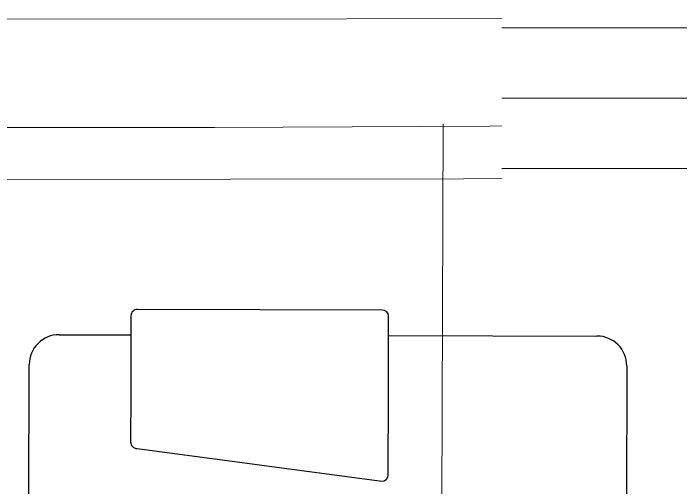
# Model space of a CAD drawing. Header units: inches. Extents: x 164.3 to 247.9, y 15.6 to 56.7.
# Drawn here: x 220.599 to 221.3, y 56.168 to 56.667 of the extents above; entities that cross this region are included whole.
import ezdxf

# ---------------------------------------------------------------- set-up
doc = ezdxf.new("R2010")
doc.units = ezdxf.units.IN
doc.header["$MEASUREMENT"] = 0
doc.set_wipeout_variables(frame=1)
doc.layers.get('0').update_dxf_attribs({"lineweight": 0})
for name, color, linetype, lineweight in [('WALL 1 100', 250, 'Continuous', 9), ('окно', 7, 'Continuous', 9), ('провода', 1, 'Continuous', 5)]:
    doc.layers.add(name, color=color, linetype=linetype, lineweight=lineweight)

# ---------------------------------------------------------------- blocks, each defined once
blk = doc.blocks.new('*U37')
blk.add_wipeout([(-69.25, 69.81), (69.25, 69.81), (69.25, -5), (-69.25, -5)]).dxf.layer = 'окно'
at = {"layer": 'окно'}
for p, q in [((-69.25, 64.81), (69.25, 64.81)), ((-69.25, 32.41), (69.25, 32.41)), ((-69.25, 0), (69.25, 0))]:
    blk.add_line(p, q, dxfattribs=at)

msp = doc.modelspace()

# ---------------------------------------------------------------- linework, layer by layer
at = {"color": 7, "linetype": 'ByBlock', "lineweight": -2}
for p, q in [((220.98685, 56.35506), (220.72969, 56.35569)), ((220.7229, 56.34894), (220.72271, 56.26819)), ((220.99341, 56.26754), (220.9936, 56.34828)), ((220.64755, 56.32913), (220.72286, 56.32895)), ((220.99355, 56.32829), (221.21255, 56.32776)), ((220.61319, 55.10504), (220.61608, 56.29782)), ((221.24386, 56.2963), (221.24276, 55.84265)), ((220.72271, 56.26819), (220.72258, 56.21636)), ((220.9932, 56.18187), (220.99341, 56.26754)), ((220.72933, 56.20958), (220.98642, 56.17512))]:
    msp.add_line(p, q, dxfattribs=at)
for centre, radius, start, end in [((220.72967, 56.34892), 0.00677, 89.86125, 179.86125), ((220.98684, 56.3483), 0.00677, 359.86125, 89.86125), ((220.64747, 56.29774), 0.03139, 89.86125, 179.86125), ((221.21247, 56.29637), 0.03139, 359.86125, 89.86125), ((220.72934, 56.21634), 0.00676, 179.79773, 269.92476), ((220.98643, 56.18189), 0.00677, 269.86125, 359.86125)]:
    msp.add_arc(centre, radius, start, end, dxfattribs=at)
at = {"layer": 'WALL 1 100', "color": 0}
for points in [[(209.28608, 56.65194), (228.09342, 56.66692)], [(209.45696, 56.48023), (223.17264, 56.4953)]]:
    msp.add_lwpolyline(points, dxfattribs=at)
at = {"layer": 'провода', "color": 1}
for p, q in [((228.09787, 56.58292), (220.81064, 56.54702)), ((209.36822, 56.54931), (220.81064, 56.54702)), ((221.04918, 56.05978), (221.05102, 56.55076))]:
    msp.add_line(p, q, dxfattribs=at)

# ---------------------------------------------------------------- next in the draw order: block references
at = {"layer": 'провода', "color": 7, "linetype": 'ByBlock', "lineweight": 0, "xscale": 0.002281724290510919, "yscale": 0.002281724290510919, "zscale": 0.002281724290510919}
msp.add_blockref('*U37', (221.27074, 56.50386), dxfattribs=at)

doc.saveas('drawing.dxf')
